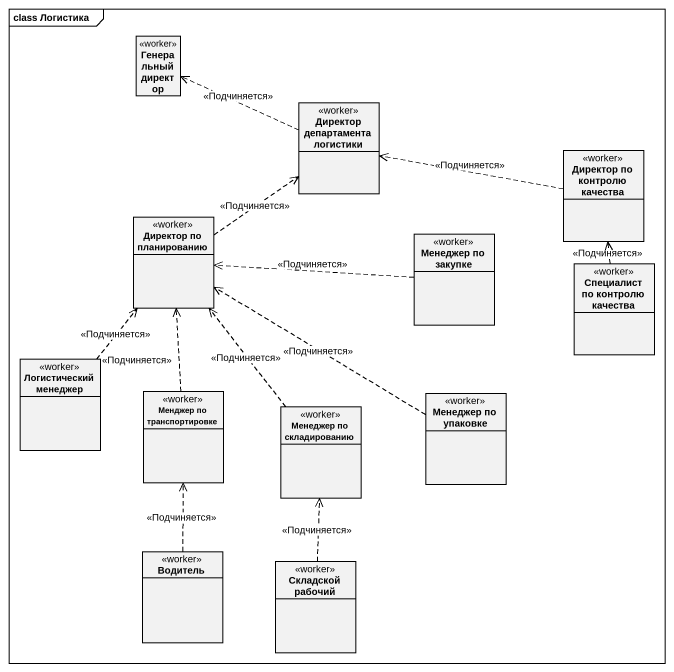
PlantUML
@startuml
mainframe class Логистика
hide circle
hide empty members
class "Генеральный директор" as Генеральный_директор <<worker>>
class "Директор департамента логистики" as Директор_департамента <<worker>>
class "Директор по контролю качества" as Директор_по_контролю <<worker>>
class "Директор по планированию" as Директор_по_планированию <<worker>>
class "Менеджер по закупке" as Менеджер_по_закупке <<worker>>
class "Специалист по контролю качества" as Специалист_по_контролю <<worker>>
class "Логистический менеджер" as Логистический_менеджер <<worker>>
class "Менджер по транспортировке" as Менджер_по_транспортировке <<worker>>
class "Менеджер по складированию" as Менеджер_по_складированию <<worker>>
class "Менеджер по упаковке" as Менеджер_по_упаковке <<worker>>
class Водитель <<worker>>
class "Складской рабочий" as Складской_рабочий <<worker>>
Директор_департамента .left.> Генеральный_директор : <<Подчиняется>>
Директор_по_контролю .left.> Директор_департамента : <<Подчиняется>>
Директор_по_планированию .up.> Директор_департамента : <<Подчиняется>>
Менеджер_по_закупке .left.> Директор_по_планированию : <<Подчиняется>>
Специалист_по_контролю .up.> Директор_по_контролю : <<Подчиняется>>
Логистический_менеджер .up.> Директор_по_планированию : <<Подчиняется>>
Менджер_по_транспортировке .up.> Директор_по_планированию : <<Подчиняется>>
Менеджер_по_складированию .up.> Директор_по_планированию : <<Подчиняется>>
Менеджер_по_упаковке .up.> Директор_по_планированию : <<Подчиняется>>
Водитель .up.> Менджер_по_транспортировке : <<Подчиняется>>
Складской_рабочий .up.> Менеджер_по_складированию : <<Подчиняется>>
@enduml
